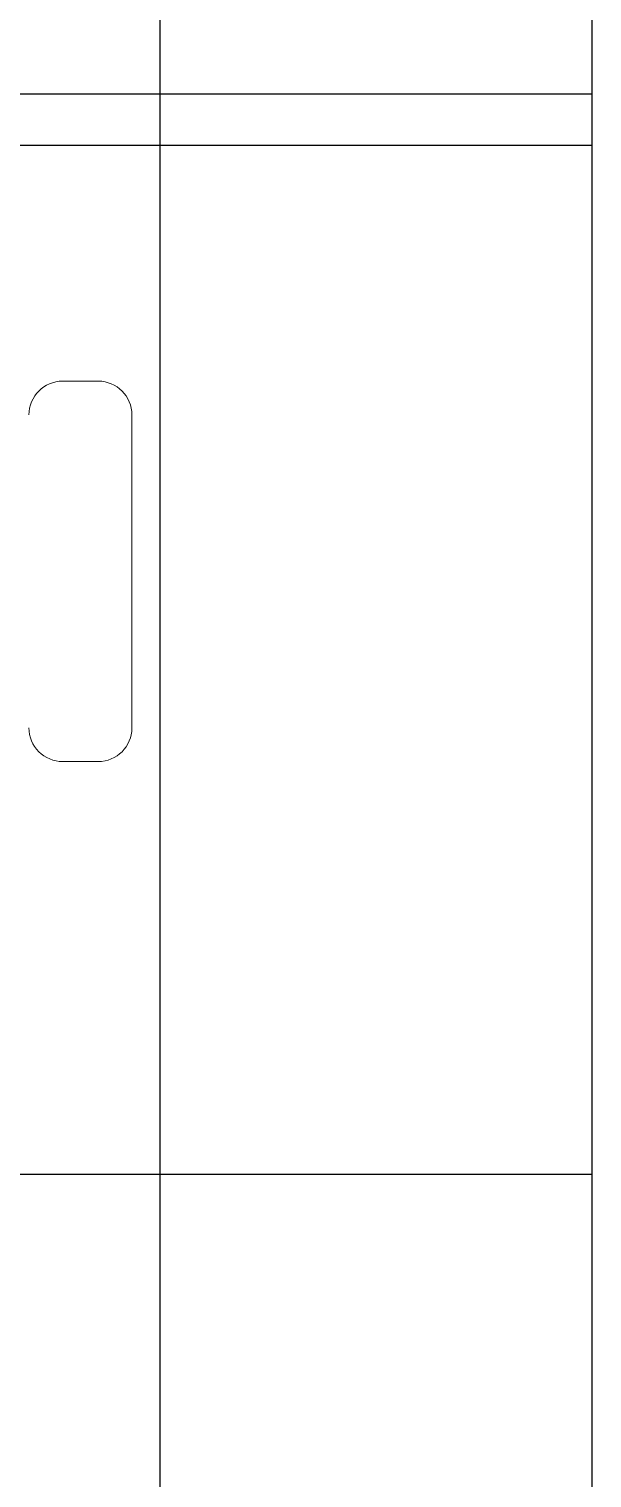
# Model space of a CAD drawing. Extents: x -12260 to 57327, y -29287 to 19916.
# Drawn here: x 32239 to 32567, y 7323 to 8168 of the extents above; entities that cross this region are included whole.
import ezdxf

# ---------------------------------------------------------------- set-up
doc = ezdxf.new("R2010")
doc.units = 0
doc.header["$LTSCALE"] = 0.25
doc.linetypes.add('DASHDOT', pattern=[25.4, 12.7, -6.35, 0, -6.35])
doc.layers.add('01-First Floor-FUR$0$FALSE CEILING', color=251, linetype='Continuous')
for name, color, linetype, lineweight in [('01-First Floor-FUR$0$LOADING', 253, 'Continuous', 5), ('01-First Floor-FUR$0$Walls', 251, 'Continuous', 5), ('E-LITE-CLNG-CNDT', 6, 'DASHDOT', 35)]:
    doc.layers.add(name, color=color, linetype=linetype, lineweight=lineweight)

# ---------------------------------------------------------------- blocks, each defined once
blk = doc.blocks.new('01-First Floor-FUR$0$GF21018-P')
at = {"color": 0}
for p, q in [((0.25963, 0.34221), (0.2804, 0.34221)), ((0.30001, 0.32259), (0.30001, 0.14)), ((0.25963, 0.12039), (0.2804, 0.12039))]:
    blk.add_line(p, q, dxfattribs=at)
for centre, start, end in [((0.25963, 0.32259), 90, 180), ((0.2804, 0.32259), 0, 90), ((0.25963, 0.14), 180, 270), ((0.2804, 0.14), 270, 0)]:
    blk.add_arc(centre, 0.01962, start, end, dxfattribs=at)
blk = doc.blocks.new('01-First Floor-FUR')
at = {"layer": '01-First Floor-FUR$0$FALSE CEILING', "linetype": 'Continuous'}
for p, q in [((32315.56, 5100), (32315.56, 8610)), ((29315.56, 8100), (32567.48, 8100)), ((29315.56, 7500), (32567.48, 7500))]:
    blk.add_line(p, q, dxfattribs=at)
at = {"layer": '01-First Floor-FUR$0$FALSE CEILING'}
blk.add_line((31565.56, 8130, -0.1), (32567.48, 8130, -0.1), dxfattribs=at)
blk.add_lwpolyline([(29315.56, 5100), (32567.48, 5100), (32567.48, 8610), (29315.56, 8610)], close=True, dxfattribs=at)
at = {"layer": '01-First Floor-FUR$0$LOADING'}
blk.add_line((31565.56, 8130, -0.1), (32567.48, 8130, -0.1), dxfattribs=at)
at = {"layer": '01-First Floor-FUR$0$Walls'}
blk.add_line((32567.48, 8610), (32567.48, 6615), dxfattribs=at)
at = {"layer": '01-First Floor-FUR$0$LOADING', "extrusion": (-2.24021e-05, -7.77426e-06, 1), "xscale": 1000, "yscale": 1000, "zscale": 1000, "rotation": 359.9985892349692}
blk.add_blockref('01-First Floor-FUR$0$GF21018-P', (31999.09, 7620.17, -0.82), dxfattribs=at)

msp = doc.modelspace()

# ---------------------------------------------------------------- block references
at = {"layer": 'E-LITE-CLNG-CNDT'}
msp.add_blockref('01-First Floor-FUR', (0, 0), dxfattribs=at)

doc.saveas('drawing.dxf')
